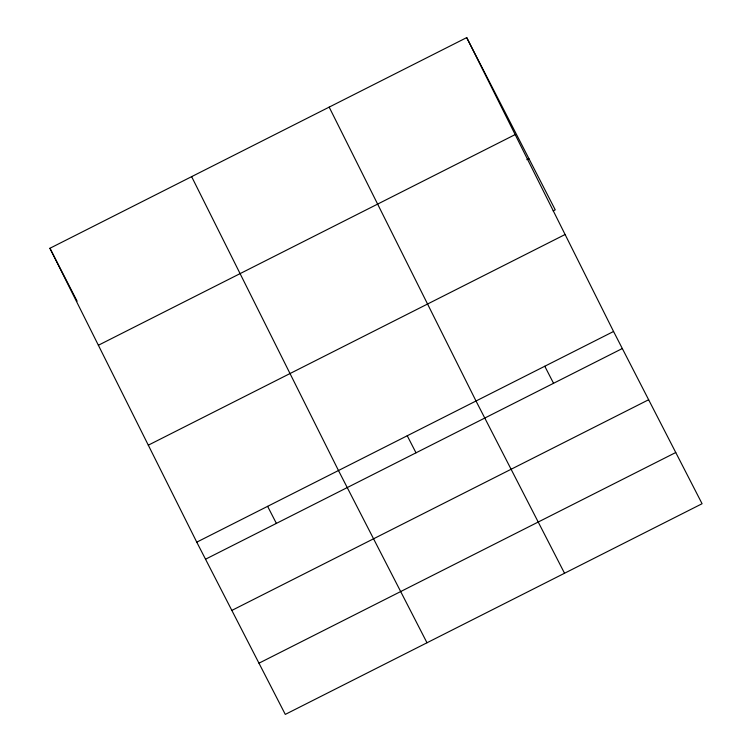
<?xml version="1.0" encoding="UTF-8"?>
<svg xmlns="http://www.w3.org/2000/svg" width="752" height="752" viewBox="0 0 752 752"><rect width="100%" height="100%" fill="white"/><g stroke="black" fill="none" stroke-linecap="round" stroke-linejoin="round"><path stroke-width="1.13" d="M466.71 37.6L613.557 331.482L702.077 503.727L285.29 714.4L196.761 542.154L49.923 248.273L466.71 37.6L555.239 209.846L553.152 210.898M98.38 345.253L515.167 134.58M526.832 159.687L528.91 158.634M148.304 445.175L565.1 234.502M196.761 542.154L613.557 331.482M205.531 559.206L622.318 348.533M231.851 610.417L648.638 399.744M258.97 663.189L675.757 452.507M544.786 366.243L553.547 383.294M564.536 573.25L476.016 401.004L329.169 107.122M407.246 435.765L416.006 452.817M426.995 642.772L338.475 470.526L191.628 176.645M267.618 506.34L276.379 523.392M49.923 248.273L77.108 301.176"/></g></svg>
